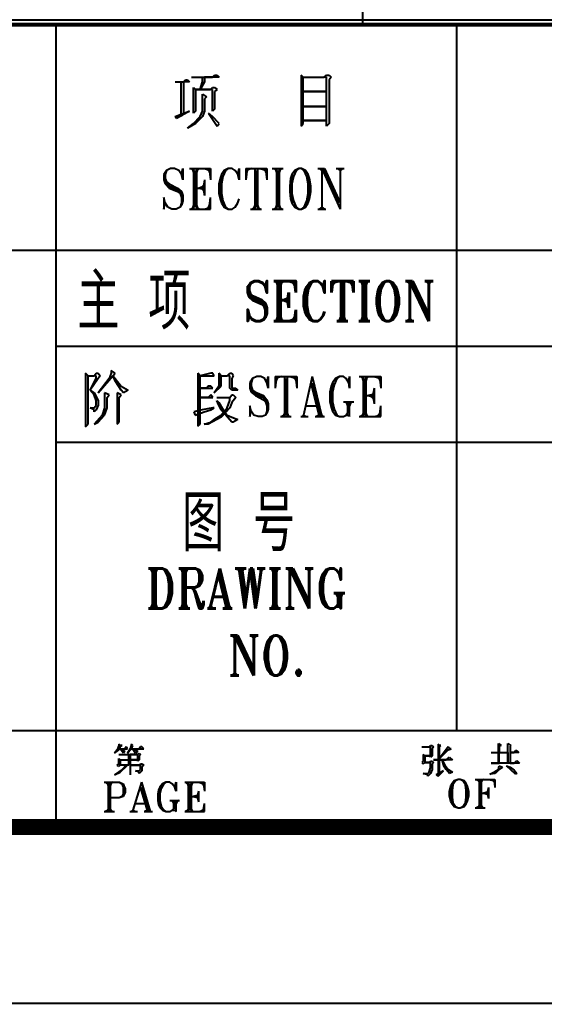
# Model space of a CAD drawing. Extents: x 0 to 1476, y -3 to 841.
# Drawn here: x 516.7 to 549.5, y 0 to 61.4 of the extents above; entities that cross this region are included whole.
import ezdxf

# ---------------------------------------------------------------- set-up
doc = ezdxf.new("R2010")
doc.units = 0
doc.header["$LTSCALE"] = 3
doc.header["$MEASUREMENT"] = 0
doc.layers.get('0').update_dxf_attribs({"linetype": 'CONTINUOUS'})
doc.layers.add('2', color=1, linetype='CONTINUOUS')
doc.layers.add('BORDER', color=7, linetype='CONTINUOUS')
doc.styles.add('HEAD', font='ROMANT.SHX', dxfattribs={"width": 0.8, "height": 3.5, "bigfont": 'hztxt.shx'})
doc.styles.add('HZTXT', font='romans', dxfattribs={"width": 0.75, "bigfont": 'HZTXT'})

msp = doc.modelspace()

# ---------------------------------------------------------------- linework, layer by layer
at = {"layer": '2'}
msp.add_line((538.10812, 409.85467), (538.10812, 61.01592), dxfattribs=at)
at = {"layer": 'BORDER'}
for p, q in [((403.56578, 61.39701), (582.99188, 61.39701)), ((582.99188, 61.14295), (403.81984, 61.14295)), ((582.99188, 61.01592), (403.94687, 61.01592)), ((518.99099, 11.00812), (518.99099, 61.01592)), ((543.99099, 17.02092), (543.99099, 61.01592)), ((527.43542, 57.81512), (528.74807, 57.81512)), ((528.11291, 57.51871), (528.11291, 57.81512)), ((529.1715, 57.81512), (528.23994, 57.81512)), ((528.23994, 57.81512), (528.23994, 57.51871)), ((528.74807, 57.81512), (528.8751, 57.94215)), ((528.8751, 57.94215), (529.04447, 57.94215)), ((529.04447, 57.94215), (529.1715, 57.81512)), ((534.28723, 57.94215), (534.28723, 54.76638)), ((534.41426, 57.81512), (534.28723, 57.94215)), ((534.41426, 54.93575), (534.41426, 57.81512)), ((534.41426, 57.81512), (535.72692, 57.81512)), ((535.72692, 57.81512), (535.85395, 57.94215)), ((535.85395, 57.81512), (535.72692, 57.81512)), ((535.85395, 57.94215), (536.02332, 57.94215)), ((535.85395, 56.9259), (535.85395, 57.81512)), ((536.02332, 57.94215), (536.15035, 57.81512)), ((536.15035, 57.81512), (536.02332, 57.64574)), ((526.41917, 57.51871), (526.92729, 57.51871)), ((526.80026, 55.35919), (526.80026, 57.51871)), ((526.92729, 57.51871), (527.05432, 57.64574)), ((526.92729, 57.51871), (526.92729, 55.5709)), ((527.30839, 57.51871), (526.92729, 57.51871)), ((527.05432, 57.64574), (527.18135, 57.64574)), ((527.18135, 57.64574), (527.30839, 57.51871)), ((527.56245, 55.5709), (527.56245, 57.17996)), ((527.56245, 57.17996), (527.68948, 57.05293)), ((527.98588, 57.05293), (528.11291, 57.51871)), ((528.23994, 57.51871), (527.98588, 57.05293)), ((528.62104, 57.05293), (528.74807, 57.17996)), ((528.74807, 57.17996), (528.8751, 57.17996)), ((528.8751, 57.17996), (529.04447, 57.05293)), ((536.02332, 57.64574), (536.02332, 54.93575)), ((527.68948, 57.05293), (528.62104, 57.05293)), ((527.98588, 57.05293), (527.68948, 57.05293)), ((527.68948, 57.05293), (527.68948, 55.69793)), ((528.74807, 57.05293), (527.98588, 57.05293)), ((528.11291, 56.75653), (528.36698, 56.58715)), ((528.11291, 55.69793), (528.11291, 56.75653)), ((528.36698, 56.58715), (528.23994, 56.46012)), ((528.74807, 55.69793), (528.74807, 57.05293)), ((529.04447, 57.05293), (528.8751, 56.9259)), ((528.8751, 56.9259), (528.8751, 55.82497)), ((534.41426, 56.9259), (535.85395, 56.9259)), ((535.85395, 56.9259), (534.41426, 56.9259)), ((535.85395, 55.99434), (535.85395, 56.9259)), ((528.23994, 56.46012), (528.23994, 55.69793)), ((534.41426, 55.99434), (535.85395, 55.99434)), ((535.85395, 55.99434), (534.41426, 55.99434)), ((535.85395, 55.10512), (535.85395, 55.99434)), ((526.41917, 55.35919), (526.92729, 55.5709)), ((526.50386, 55.23216), (526.41917, 55.35919)), ((527.30839, 55.69793), (526.50386, 55.23216)), ((526.92729, 55.5709), (526.80026, 55.35919)), ((526.92729, 55.5709), (527.30839, 55.69793)), ((527.68948, 55.69793), (527.56245, 55.5709)), ((527.56245, 54.93575), (527.98588, 55.35919)), ((528.11291, 55.35919), (527.68948, 54.93575)), ((527.98588, 55.35919), (528.11291, 55.69793)), ((528.23994, 55.69793), (528.11291, 55.35919)), ((528.49401, 55.5709), (529.04447, 54.76638)), ((528.74807, 55.35919), (528.49401, 55.5709)), ((528.8751, 55.82497), (528.74807, 55.69793)), ((529.1715, 54.93575), (528.74807, 55.35919)), ((527.18135, 54.63934), (527.56245, 54.93575)), ((527.68948, 54.93575), (527.18135, 54.63934)), ((529.04447, 54.76638), (529.1715, 54.93575)), ((534.28723, 54.76638), (534.41426, 54.93575)), ((534.41426, 55.10512), (535.85395, 55.10512)), ((535.85395, 55.10512), (534.41426, 55.10512)), ((535.85395, 54.76638), (535.85395, 55.10512)), ((536.02332, 54.93575), (535.85395, 54.76638)), ((525.87568, 51.99688), (525.70631, 51.74281)), ((525.70631, 51.74281), (525.70631, 51.40407)), ((525.87568, 51.99688), (525.79099, 51.74281)), ((525.79099, 51.74281), (525.79099, 51.48875)), ((526.12974, 52.12391), (525.87568, 51.99688)), ((526.3838, 52.12391), (526.12974, 52.12391)), ((526.63787, 51.99688), (526.3838, 52.12391)), ((526.80724, 51.74281), (526.63787, 51.99688)), ((526.80724, 51.74281), (526.89193, 52.12391)), ((526.89193, 51.40407), (526.80724, 51.74281)), ((526.89193, 52.12391), (526.89193, 51.40407)), ((527.31536, 52.12391), (528.62801, 52.12391)), ((527.40005, 52.12391), (527.56942, 51.99688)), ((527.48474, 52.12391), (527.56942, 51.86985)), ((527.56942, 52.12391), (527.56942, 49.58329)), ((527.65411, 51.99688), (527.65411, 49.71032)), ((527.90817, 52.12391), (527.7388, 51.99688)), ((527.82349, 52.12391), (527.7388, 51.86985)), ((527.7388, 52.12391), (527.7388, 49.58329)), ((528.24692, 52.12391), (528.62801, 51.99688)), ((528.37395, 52.12391), (528.62801, 51.86985)), ((528.45864, 52.12391), (528.62801, 51.74281)), ((528.54333, 52.12391), (528.62801, 51.40407)), ((528.62801, 52.12391), (528.62801, 51.40407)), ((529.30551, 51.74281), (529.22083, 51.48875)), ((529.47489, 51.99688), (529.30551, 51.74281)), ((529.3902, 51.74281), (529.30551, 51.48875)), ((529.3902, 51.61578), (529.30551, 51.15)), ((529.55957, 51.99688), (529.3902, 51.61578)), ((529.72895, 52.12391), (529.47489, 51.99688)), ((529.72895, 52.12391), (529.55957, 51.99688)), ((529.98301, 52.12391), (529.72895, 52.12391)), ((530.15238, 51.99688), (529.98301, 52.12391)), ((530.32176, 51.74281), (530.15238, 51.99688)), ((530.32176, 51.74281), (530.40645, 52.12391)), ((530.40645, 51.40407), (530.32176, 51.74281)), ((530.40645, 52.12391), (530.40645, 51.40407)), ((531.21097, 52.12391), (530.82988, 51.99688)), ((531.0416, 52.12391), (530.82988, 51.86985)), ((530.82988, 52.12391), (532.14253, 52.12391)), ((530.95691, 52.12391), (530.82988, 51.74281)), ((530.91457, 52.12391), (530.82988, 51.40407)), ((530.82988, 52.12391), (530.82988, 51.40407)), ((531.38035, 52.12391), (531.38035, 49.58329)), ((531.46504, 51.99688), (531.46504, 49.71032)), ((531.54972, 52.12391), (531.54972, 49.58329)), ((531.7191, 52.12391), (532.14253, 51.99688)), ((531.88847, 52.12391), (532.14253, 51.86985)), ((531.97316, 52.12391), (532.14253, 51.74281)), ((532.05785, 52.12391), (532.14253, 51.40407)), ((532.14253, 52.12391), (532.14253, 51.40407)), ((532.48128, 52.12391), (533.15878, 52.12391)), ((532.56597, 52.12391), (532.73534, 51.99688)), ((532.65066, 52.12391), (532.73534, 51.86985)), ((532.73534, 52.12391), (532.73534, 49.58329)), ((532.82003, 51.99688), (532.82003, 49.71032)), ((533.07409, 52.12391), (532.90472, 51.99688)), ((532.98941, 52.12391), (532.90472, 51.86985)), ((532.90472, 52.12391), (532.90472, 49.58329)), ((533.70925, 51.74281), (533.62456, 51.48875)), ((533.87862, 51.99688), (533.70925, 51.74281)), ((533.79393, 51.74281), (533.70925, 51.48875)), ((533.79393, 51.61578), (533.70925, 51.15)), ((533.96331, 51.99688), (533.79393, 51.61578)), ((534.13268, 52.12391), (533.87862, 51.99688)), ((534.13268, 52.12391), (533.96331, 51.99688)), ((534.30206, 52.12391), (534.13268, 52.12391)), ((534.47143, 51.99688), (534.30206, 52.12391)), ((534.55612, 51.99688), (534.30206, 52.12391)), ((534.64081, 51.61578), (534.47143, 51.99688)), ((534.72549, 51.74281), (534.55612, 51.99688)), ((534.72549, 51.48875), (534.64081, 51.74281)), ((534.72549, 51.15), (534.64081, 51.61578)), ((534.81018, 51.48875), (534.72549, 51.74281)), ((535.3183, 52.12391), (535.74174, 52.12391)), ((535.40299, 52.12391), (535.57237, 51.99688)), ((535.57237, 52.12391), (536.71564, 49.58329)), ((535.57237, 52.12391), (535.57237, 49.71032)), ((535.65705, 52.12391), (536.63096, 49.96438)), ((535.74174, 52.12391), (536.71564, 49.96438)), ((536.46158, 52.12391), (536.9697, 52.12391)), ((536.54627, 52.12391), (536.71564, 51.99688)), ((536.88502, 52.12391), (536.71564, 51.99688)), ((536.71564, 51.99688), (536.71564, 49.58329)), ((525.70631, 51.40407), (525.79099, 51.15)), ((525.79099, 51.48875), (525.87568, 51.27704)), ((525.79099, 51.40407), (525.87568, 51.15)), ((525.79099, 51.15), (526.04506, 50.89594)), ((525.87568, 51.27704), (526.04506, 51.15)), ((525.87568, 51.15), (526.04506, 51.02297)), ((526.04506, 51.15), (526.55318, 50.89594)), ((526.04506, 51.02297), (526.55318, 50.81126)), ((528.24692, 51.02297), (527.90817, 50.89594)), ((528.24692, 51.15), (528.07755, 50.89594)), ((528.24692, 51.40407), (528.16224, 50.89594)), ((528.24692, 51.40407), (528.24692, 50.43016)), ((529.22083, 51.48875), (529.13614, 51.15)), ((529.13614, 51.15), (529.13614, 50.55719)), ((529.30551, 51.48875), (529.22083, 51.15)), ((529.22083, 51.15), (529.22083, 50.55719)), ((529.30551, 51.15), (529.30551, 50.55719)), ((533.62456, 51.48875), (533.58222, 51.02297)), ((533.58222, 51.02297), (533.58222, 50.68422)), ((533.70925, 51.48875), (533.62456, 51.15)), ((533.62456, 51.15), (533.62456, 50.55719)), ((533.70925, 51.15), (533.70925, 50.55719)), ((534.81018, 51.15), (534.72549, 51.48875)), ((534.72549, 50.55719), (534.72549, 51.15)), ((534.89487, 51.02297), (534.81018, 51.48875)), ((534.81018, 50.55719), (534.81018, 51.15)), ((534.89487, 50.68422), (534.89487, 51.02297)), ((526.04506, 50.89594), (526.55318, 50.68422)), ((526.55318, 50.89594), (526.80724, 50.68422)), ((526.55318, 50.81126), (526.72255, 50.68422)), ((526.55318, 50.68422), (526.72255, 50.55719)), ((526.72255, 50.68422), (526.80724, 50.43016)), ((526.72255, 50.55719), (526.80724, 50.30313)), ((526.80724, 50.68422), (526.89193, 50.43016)), ((526.89193, 50.43016), (526.89193, 50.09141)), ((527.7388, 50.89594), (528.24692, 50.89594)), ((527.90817, 50.89594), (528.24692, 50.81126)), ((528.07755, 50.89594), (528.24692, 50.68422)), ((528.16224, 50.89594), (528.24692, 50.43016)), ((529.13614, 50.55719), (529.22083, 50.21845)), ((529.22083, 50.55719), (529.30551, 50.21845)), ((529.30551, 50.55719), (529.3902, 50.09141)), ((533.58222, 50.68422), (533.62456, 50.21845)), ((533.62456, 50.55719), (533.70925, 50.21845)), ((533.70925, 50.55719), (533.79393, 50.09141)), ((534.64081, 50.09141), (534.72549, 50.55719)), ((534.72549, 50.21845), (534.81018, 50.55719)), ((534.81018, 50.21845), (534.89487, 50.68422)), ((525.70631, 50.30313), (525.70631, 49.58329)), ((525.79099, 49.96438), (525.70631, 50.30313)), ((525.70631, 49.58329), (525.79099, 49.96438)), ((525.96037, 49.71032), (525.79099, 49.96438)), ((526.80724, 49.96438), (526.72255, 49.71032)), ((526.80724, 49.83735), (526.72255, 49.71032)), ((526.80724, 50.30313), (526.80724, 49.96438)), ((526.89193, 50.09141), (526.80724, 49.83735)), ((527.56942, 49.83735), (527.48474, 49.58329)), ((527.7388, 49.83735), (527.82349, 49.58329)), ((528.37395, 49.58329), (528.62801, 49.83735)), ((528.45864, 49.58329), (528.62801, 49.96438)), ((528.54333, 49.58329), (528.62801, 50.30313)), ((528.62801, 49.58329), (528.62801, 50.30313)), ((529.22083, 50.21845), (529.30551, 49.96438)), ((529.30551, 50.21845), (529.3902, 49.96438)), ((529.30551, 49.96438), (529.47489, 49.71032)), ((529.3902, 50.09141), (529.55957, 49.71032)), ((530.15238, 49.71032), (530.32176, 49.96438)), ((530.32176, 49.96438), (530.40645, 50.21845)), ((531.38035, 49.83735), (531.29566, 49.58329)), ((531.54972, 49.83735), (531.63441, 49.58329)), ((532.73534, 49.83735), (532.65066, 49.58329)), ((532.90472, 49.83735), (532.98941, 49.58329)), ((533.62456, 50.21845), (533.70925, 49.96438)), ((533.70925, 50.21845), (533.79393, 49.96438)), ((533.70925, 49.96438), (533.87862, 49.71032)), ((533.79393, 50.09141), (533.96331, 49.71032)), ((534.47143, 49.71032), (534.64081, 50.09141)), ((534.55612, 49.71032), (534.72549, 49.96438)), ((534.64081, 49.96438), (534.72549, 50.21845)), ((534.72549, 49.96438), (534.81018, 50.21845)), ((526.21443, 49.58329), (525.96037, 49.71032)), ((526.46849, 49.58329), (526.21443, 49.58329)), ((526.72255, 49.71032), (526.46849, 49.58329)), ((527.31536, 49.58329), (528.62801, 49.58329)), ((527.56942, 49.71032), (527.40005, 49.58329)), ((527.7388, 49.71032), (527.90817, 49.58329)), ((528.24692, 49.58329), (528.62801, 49.71032)), ((529.47489, 49.71032), (529.72895, 49.58329)), ((529.55957, 49.71032), (529.72895, 49.58329)), ((529.72895, 49.58329), (529.98301, 49.58329)), ((529.98301, 49.58329), (530.15238, 49.71032)), ((531.12629, 49.58329), (531.80379, 49.58329)), ((531.38035, 49.71032), (531.21097, 49.58329)), ((531.54972, 49.71032), (531.7191, 49.58329)), ((532.48128, 49.58329), (533.15878, 49.58329)), ((532.73534, 49.71032), (532.56597, 49.58329)), ((532.90472, 49.71032), (533.07409, 49.58329)), ((533.87862, 49.71032), (534.13268, 49.58329)), ((533.96331, 49.71032), (534.13268, 49.58329)), ((534.13268, 49.58329), (534.30206, 49.58329)), ((534.30206, 49.58329), (534.47143, 49.71032)), ((534.30206, 49.58329), (534.55612, 49.71032)), ((535.3183, 49.58329), (535.82643, 49.58329)), ((535.57237, 49.71032), (535.40299, 49.58329)), ((535.57237, 49.71032), (535.74174, 49.58329)), ((582.99188, 47.00019), (403.94687, 47.00019)), ((518.99099, 41.02974), (582.99188, 41.02974)), ((520.80966, 39.33599), (520.80966, 35.99085)), ((520.97904, 39.16662), (520.80966, 39.33599)), ((521.36013, 39.16662), (521.48716, 39.33599)), ((521.48716, 39.33599), (521.61419, 39.33599)), ((521.61419, 38.10803), (522.67278, 39.33599)), ((521.61419, 39.33599), (521.74122, 39.16662)), ((522.41872, 39.33599), (522.29169, 38.99725)), ((522.41872, 39.50537), (522.41872, 39.33599)), ((522.67278, 39.33599), (522.41872, 39.50537)), ((527.83972, 39.33599), (527.83972, 36.03319)), ((527.96676, 39.16662), (527.83972, 39.33599)), ((528.64425, 39.33599), (527.96676, 39.16662)), ((528.77128, 39.33599), (528.64425, 39.33599)), ((528.85597, 39.16662), (528.77128, 39.33599)), ((529.15238, 39.33599), (529.15238, 38.53147)), ((529.27941, 39.16662), (529.15238, 39.33599)), ((529.6605, 39.16662), (529.82987, 39.33599)), ((529.82987, 39.33599), (529.9569, 39.33599)), ((529.9569, 39.33599), (530.04159, 39.16662)), ((520.97904, 39.16662), (521.36013, 39.16662)), ((520.97904, 36.16022), (520.97904, 39.16662)), ((521.10607, 38.2774), (521.48716, 38.99725)), ((521.61419, 38.99725), (521.10607, 38.2774)), ((521.48716, 39.16662), (521.36013, 39.16662)), ((521.48716, 38.99725), (521.48716, 39.16662)), ((521.74122, 39.16662), (521.61419, 38.99725)), ((522.29169, 38.99725), (521.61419, 38.10803)), ((522.67278, 38.87021), (522.54575, 39.16662)), ((522.54575, 39.16662), (522.67278, 38.99725)), ((522.67278, 38.99725), (523.05388, 38.53147)), ((523.05388, 38.2774), (522.67278, 38.87021)), ((527.96676, 38.40444), (527.96676, 39.16662)), ((527.96676, 39.16662), (528.85597, 39.16662)), ((529.27941, 38.53147), (529.27941, 39.16662)), ((529.27941, 39.16662), (529.6605, 39.16662)), ((529.82987, 39.16662), (529.6605, 39.16662)), ((529.82987, 38.40444), (529.82987, 39.16662)), ((530.04159, 39.16662), (529.9569, 38.99725)), ((529.9569, 38.99725), (529.9569, 38.40444)), ((531.25235, 38.99725), (531.08298, 38.74318)), ((531.08298, 38.74318), (531.08298, 38.40444)), ((531.25235, 38.99725), (531.16767, 38.74318)), ((531.16767, 38.74318), (531.16767, 38.53147)), ((531.50642, 39.12428), (531.25235, 38.99725)), ((531.76048, 39.12428), (531.50642, 39.12428)), ((532.01454, 38.99725), (531.76048, 39.12428)), ((532.14157, 38.74318), (532.01454, 38.99725)), ((532.14157, 38.74318), (532.22626, 39.12428)), ((532.22626, 38.40444), (532.14157, 38.74318)), ((532.22626, 39.12428), (532.22626, 38.40444)), ((533.07313, 39.12428), (532.64969, 38.99725)), ((532.90376, 39.12428), (532.64969, 38.87021)), ((532.64969, 39.12428), (534.00469, 39.12428)), ((532.81907, 39.12428), (532.64969, 38.74318)), ((532.73438, 39.12428), (532.64969, 38.40444)), ((532.64969, 39.12428), (532.64969, 38.40444)), ((533.2425, 39.12428), (533.2425, 36.626)), ((533.32719, 38.99725), (533.32719, 36.71069)), ((533.41188, 39.12428), (533.41188, 36.626)), ((533.58125, 39.12428), (534.00469, 38.99725)), ((533.75063, 39.12428), (534.00469, 38.87021)), ((533.83531, 39.12428), (534.00469, 38.74318)), ((533.92, 39.12428), (534.00469, 38.40444)), ((534.00469, 39.12428), (534.00469, 38.40444)), ((534.97859, 39.12428), (534.42813, 36.71069)), ((534.8939, 38.74318), (535.40203, 36.626)), ((534.97859, 39.12428), (535.5714, 36.626)), ((534.97859, 38.74318), (535.48672, 36.626)), ((536.2489, 38.74318), (536.16421, 38.53147)), ((536.41827, 38.99725), (536.2489, 38.74318)), ((536.33359, 38.74318), (536.2489, 38.53147)), ((536.50296, 38.99725), (536.33359, 38.61615)), ((536.67234, 39.12428), (536.41827, 38.99725)), ((536.67234, 39.12428), (536.50296, 38.99725)), ((536.9264, 39.12428), (536.67234, 39.12428)), ((537.09577, 38.99725), (536.9264, 39.12428)), ((537.26515, 38.74318), (537.09577, 38.99725)), ((537.26515, 38.74318), (537.30749, 39.12428)), ((537.30749, 38.40444), (537.26515, 38.74318)), ((537.30749, 39.12428), (537.30749, 38.40444)), ((537.9003, 39.12428), (539.2553, 39.12428)), ((537.98499, 39.12428), (538.15436, 38.99725)), ((538.06968, 39.12428), (538.15436, 38.87021)), ((538.15436, 39.12428), (538.15436, 36.626)), ((538.23905, 38.99725), (538.23905, 36.71069)), ((538.49311, 39.12428), (538.32374, 38.99725)), ((538.40842, 39.12428), (538.32374, 38.87021)), ((538.32374, 39.12428), (538.32374, 36.626)), ((538.83186, 39.12428), (539.2553, 38.99725)), ((539.00123, 39.12428), (539.2553, 38.87021)), ((539.08592, 39.12428), (539.2553, 38.74318)), ((539.17061, 39.12428), (539.2553, 38.40444)), ((539.2553, 39.12428), (539.2553, 38.40444)), ((521.36013, 37.981), (521.10607, 38.2774)), ((521.10607, 38.2774), (521.36013, 38.10803)), ((521.36013, 38.10803), (521.61419, 37.64225)), ((521.99529, 38.10803), (521.99529, 37.17647)), ((522.29169, 37.981), (521.99529, 38.10803)), ((522.79981, 38.10803), (522.79981, 36.16022)), ((523.05388, 37.981), (522.79981, 38.10803)), ((523.05388, 38.53147), (523.47731, 38.2774)), ((523.18091, 38.10803), (523.05388, 38.2774)), ((523.47731, 38.2774), (523.18091, 38.10803)), ((528.39019, 38.40444), (527.96676, 38.40444)), ((527.96676, 38.40444), (528.77128, 38.40444)), ((527.96676, 37.81162), (527.96676, 38.40444)), ((528.47488, 38.53147), (528.39019, 38.40444)), ((528.64425, 38.53147), (528.47488, 38.53147)), ((528.77128, 38.40444), (528.64425, 38.53147)), ((528.85597, 38.10803), (529.27941, 38.53147)), ((529.15238, 38.53147), (528.85597, 38.10803)), ((529.9569, 38.2774), (529.82987, 38.40444)), ((529.9569, 38.40444), (530.21097, 38.40444)), ((530.338, 38.2774), (529.9569, 38.2774)), ((530.21097, 38.40444), (530.338, 38.2774)), ((531.08298, 38.40444), (531.16767, 38.15037)), ((531.16767, 38.53147), (531.25235, 38.2774)), ((531.16767, 38.40444), (531.25235, 38.15037)), ((531.16767, 38.15037), (531.42173, 37.93866)), ((531.25235, 38.2774), (531.42173, 38.15037)), ((531.25235, 38.15037), (531.42173, 38.02334)), ((531.42173, 38.15037), (531.92985, 37.93866)), ((536.16421, 38.53147), (536.07953, 38.15037)), ((536.07953, 38.15037), (536.07953, 37.55756)), ((536.2489, 38.53147), (536.16421, 38.15037)), ((536.16421, 38.15037), (536.16421, 37.55756)), ((536.33359, 38.61615), (536.2489, 38.15037)), ((536.2489, 38.15037), (536.2489, 37.55756)), ((538.83186, 38.15037), (538.66249, 37.93866)), ((538.83186, 38.40444), (538.74717, 37.93866)), ((538.83186, 38.40444), (538.83186, 37.43053)), ((521.48716, 37.64225), (521.36013, 37.981)), ((521.48716, 37.34585), (521.48716, 37.64225)), ((521.61419, 37.64225), (521.61419, 37.34585)), ((522.16466, 37.81162), (522.29169, 37.981)), ((522.16466, 37.17647), (522.16466, 37.81162)), ((522.92684, 37.81162), (523.05388, 37.981)), ((522.92684, 36.28725), (522.92684, 37.81162)), ((528.47488, 37.81162), (527.96676, 37.81162)), ((527.96676, 37.81162), (528.77128, 37.81162)), ((527.96676, 36.16022), (527.96676, 37.81162)), ((528.64425, 37.981), (528.47488, 37.81162)), ((528.77128, 37.81162), (528.64425, 37.981)), ((529.02535, 37.81162), (529.82987, 37.81162)), ((529.15238, 37.34585), (529.02535, 37.64225)), ((529.02535, 37.64225), (529.15238, 37.51522)), ((529.15238, 37.51522), (529.40644, 37.04944)), ((529.6605, 37.17647), (529.82987, 37.64225)), ((529.82987, 37.81162), (529.9569, 37.981)), ((529.82987, 37.64225), (529.82987, 37.81162)), ((529.9569, 37.51522), (529.82987, 37.17647)), ((529.9569, 37.981), (530.04159, 37.981)), ((530.21097, 37.81162), (529.9569, 37.51522)), ((530.04159, 37.981), (530.21097, 37.81162)), ((531.42173, 38.02334), (531.92985, 37.81162)), ((531.42173, 37.93866), (531.92985, 37.68459)), ((531.92985, 37.93866), (532.14157, 37.68459)), ((531.92985, 37.81162), (532.05688, 37.68459)), ((531.92985, 37.68459), (532.05688, 37.55756)), ((532.05688, 37.68459), (532.14157, 37.43053)), ((532.05688, 37.55756), (532.14157, 37.3035)), ((532.14157, 37.68459), (532.22626, 37.43053)), ((536.07953, 37.55756), (536.16421, 37.21881)), ((536.16421, 37.55756), (536.2489, 37.21881)), ((536.2489, 37.55756), (536.33359, 37.09178)), ((536.9264, 37.55756), (537.56155, 37.55756)), ((537.01108, 37.55756), (537.18046, 37.43053)), ((537.09577, 37.55756), (537.18046, 37.3035)), ((537.18046, 37.55756), (537.18046, 36.83772)), ((537.47686, 37.55756), (537.30749, 37.43053)), ((537.39218, 37.55756), (537.30749, 37.3035)), ((537.30749, 36.626), (537.30749, 37.55756)), ((538.32374, 37.93866), (538.83186, 37.93866)), ((538.83186, 38.02334), (538.49311, 37.93866)), ((538.49311, 37.93866), (538.83186, 37.81162)), ((538.66249, 37.93866), (538.83186, 37.68459)), ((538.74717, 37.93866), (538.83186, 37.43053)), ((521.10607, 37.17647), (521.36013, 37.17647)), ((521.36013, 37.04944), (521.10607, 37.17647)), ((521.36013, 37.17647), (521.48716, 37.34585)), ((521.36013, 36.92241), (521.36013, 37.04944)), ((521.48716, 37.04944), (521.36013, 36.92241)), ((521.61419, 37.34585), (521.48716, 37.04944)), ((521.99529, 37.17647), (521.86825, 36.71069)), ((521.99529, 36.71069), (522.16466, 37.17647)), ((528.09379, 37.04944), (527.58566, 36.92241)), ((527.58566, 36.92241), (527.67035, 36.71069)), ((527.67035, 36.71069), (528.22082, 36.92241)), ((528.77128, 37.17647), (528.09379, 37.04944)), ((528.22082, 36.92241), (528.64425, 37.04944)), ((528.64425, 37.04944), (528.85597, 37.17647)), ((528.85597, 37.17647), (528.77128, 37.17647)), ((529.27941, 37.04944), (529.15238, 37.34585)), ((529.27941, 36.71069), (529.6605, 37.17647)), ((529.82987, 37.17647), (529.27941, 36.58366)), ((529.9569, 36.28725), (529.27941, 37.04944)), ((529.40644, 37.04944), (529.6605, 36.71069)), ((531.08298, 37.3035), (531.08298, 36.626)), ((531.16767, 36.96475), (531.08298, 37.3035)), ((531.08298, 36.626), (531.16767, 36.96475)), ((531.33704, 36.71069), (531.16767, 36.96475)), ((532.14157, 36.96475), (532.05688, 36.71069)), ((532.14157, 37.3035), (532.14157, 36.96475)), ((532.22626, 37.09178), (532.14157, 36.83772)), ((532.22626, 37.43053), (532.22626, 37.09178)), ((534.5975, 37.3035), (535.31734, 37.3035)), ((536.16421, 37.21881), (536.2489, 36.96475)), ((536.2489, 37.21881), (536.33359, 36.96475)), ((536.2489, 36.96475), (536.41827, 36.71069)), ((536.33359, 37.09178), (536.50296, 36.71069)), ((537.26515, 37.43053), (537.26515, 36.83772)), ((539.08592, 36.626), (539.2553, 36.96475)), ((539.17061, 36.626), (539.2553, 37.3035)), ((539.2553, 36.626), (539.2553, 37.3035)), ((521.86825, 36.71069), (521.36013, 36.16022)), ((521.36013, 36.16022), (521.61419, 36.28725)), ((521.61419, 36.28725), (521.99529, 36.71069)), ((522.79981, 36.16022), (522.92684, 36.28725)), ((528.22082, 36.16022), (528.64425, 36.28725)), ((529.27941, 36.58366), (528.47488, 36.16022)), ((528.64425, 36.28725), (528.85597, 36.45663)), ((528.85597, 36.45663), (529.27941, 36.71069)), ((529.6605, 36.71069), (529.9569, 36.58366)), ((529.9569, 36.58366), (530.338, 36.45663)), ((530.04159, 36.28725), (529.9569, 36.28725)), ((530.338, 36.45663), (530.04159, 36.28725)), ((531.5911, 36.626), (531.33704, 36.71069)), ((531.84517, 36.626), (531.5911, 36.626)), ((532.05688, 36.71069), (531.84517, 36.626)), ((532.14157, 36.83772), (532.05688, 36.71069)), ((532.98844, 36.626), (533.66594, 36.626)), ((533.2425, 36.71069), (533.07313, 36.626)), ((533.2425, 36.83772), (533.15782, 36.626)), ((533.41188, 36.83772), (533.49657, 36.626)), ((533.41188, 36.71069), (533.58125, 36.626)), ((534.25875, 36.626), (534.72453, 36.626)), ((534.42813, 36.71069), (534.34344, 36.626)), ((534.42813, 36.71069), (534.5975, 36.626)), ((535.14797, 36.626), (535.74078, 36.626)), ((535.40203, 36.71069), (535.23265, 36.626)), ((535.40203, 36.83772), (535.31734, 36.626)), ((535.48672, 36.83772), (535.65609, 36.626)), ((536.41827, 36.71069), (536.67234, 36.626)), ((536.50296, 36.71069), (536.67234, 36.626)), ((536.67234, 36.626), (536.9264, 36.626)), ((536.9264, 36.626), (537.09577, 36.71069)), ((537.18046, 36.83772), (537.09577, 36.71069)), ((537.09577, 36.71069), (537.26515, 36.71069)), ((537.26515, 36.71069), (537.30749, 36.626)), ((537.9003, 36.626), (539.2553, 36.626)), ((538.15436, 36.71069), (537.98499, 36.626)), ((538.15436, 36.83772), (538.06968, 36.626)), ((538.32374, 36.83772), (538.40842, 36.626)), ((538.32374, 36.71069), (538.49311, 36.626)), ((538.83186, 36.626), (539.2553, 36.71069)), ((539.00123, 36.626), (539.2553, 36.83772)), ((520.80966, 35.99085), (520.97904, 36.16022)), ((527.83972, 36.03319), (527.96676, 36.16022)), ((528.47488, 36.16022), (528.22082, 36.16022)), ((582.99188, 35.01695), (518.99099, 35.01695)), ((582.99188, 17.02092), (403.94687, 17.02092)), ((522.88939, 16.08936), (522.80471, 15.83529)), ((522.88939, 16.17404), (522.88939, 16.08936)), ((522.97408, 16.08936), (522.88939, 16.17404)), ((523.10111, 16.08936), (522.97408, 16.08936)), ((522.97408, 16.00467), (523.10111, 16.08936)), ((522.97408, 15.87764), (522.97408, 16.00467)), ((523.35517, 16.00467), (523.27049, 15.87764)), ((523.43986, 15.87764), (523.35517, 16.00467)), ((523.69392, 16.17404), (523.60924, 15.87764)), ((523.77861, 16.08936), (523.69392, 16.17404)), ((523.69392, 15.87764), (523.77861, 16.08936)), ((524.24439, 16.00467), (524.1597, 15.87764)), ((524.32908, 16.00467), (524.24439, 16.00467)), ((524.45611, 15.87764), (524.32908, 16.00467)), ((541.81699, 16.00467), (542.28276, 16.00467)), ((542.28276, 16.00467), (542.36745, 16.08936)), ((542.36745, 16.00467), (542.28276, 16.00467)), ((542.36745, 16.08936), (542.45214, 16.08936)), ((542.36745, 15.4542), (542.36745, 16.00467)), ((542.45214, 16.08936), (542.53683, 16.00467)), ((542.53683, 16.00467), (542.45214, 15.87764)), ((542.83323, 16.17404), (542.83323, 15.20014)), ((542.91792, 16.08936), (542.83323, 16.17404)), ((543.00261, 16.08936), (542.91792, 16.08936)), ((542.91792, 16.00467), (543.00261, 16.08936)), ((543.46839, 16.00467), (542.91792, 15.28483)), ((542.91792, 15.28483), (542.91792, 16.00467)), ((543.55307, 15.87764), (543.46839, 16.00467)), ((546.60181, 16.21639), (546.77119, 16.08936)), ((546.60181, 15.66592), (546.60181, 16.21639)), ((546.77119, 16.08936), (546.64416, 16.04701)), ((546.64416, 16.04701), (546.64416, 15.66592)), ((547.19462, 16.21639), (547.364, 16.08936)), ((547.19462, 15.66592), (547.19462, 16.21639)), ((547.364, 16.08936), (547.32165, 16.04701)), ((547.32165, 16.04701), (547.32165, 15.66592)), ((522.80471, 15.83529), (522.63533, 15.62358)), ((522.63533, 15.62358), (522.80471, 15.75061)), ((522.80471, 15.75061), (522.97408, 15.87764)), ((522.88939, 15.53889), (524.07501, 15.53889)), ((522.97408, 15.87764), (523.43986, 15.87764)), ((523.1858, 15.62358), (522.97408, 15.87764)), ((522.97408, 15.87764), (523.27049, 15.75061)), ((523.27049, 15.75061), (523.1858, 15.62358)), ((523.43986, 15.62358), (523.69392, 15.87764)), ((523.60924, 15.87764), (523.43986, 15.62358)), ((523.52455, 14.86139), (523.52455, 15.53889)), ((523.60924, 15.53889), (523.60924, 15.20014)), ((524.07501, 15.53889), (523.60924, 15.53889)), ((523.69392, 15.87764), (523.77861, 15.87764)), ((523.77861, 15.87764), (524.45611, 15.87764)), ((523.94798, 15.62358), (523.77861, 15.87764)), ((523.77861, 15.87764), (524.07501, 15.75061)), ((524.07501, 15.75061), (523.94798, 15.62358)), ((524.07501, 15.53889), (524.1597, 15.62358)), ((524.07501, 15.11545), (524.07501, 15.53889)), ((524.1597, 15.62358), (524.24439, 15.53889)), ((524.24439, 15.53889), (524.1597, 15.4542)), ((524.1597, 15.4542), (524.1597, 15.20014)), ((541.90167, 15.53889), (541.90167, 15.11545)), ((542.0287, 15.4542), (541.90167, 15.53889)), ((542.0287, 15.4542), (542.36745, 15.4542)), ((542.0287, 15.03077), (542.0287, 15.4542)), ((542.28276, 15.4542), (542.0287, 15.4542)), ((542.36745, 15.36951), (542.28276, 15.4542)), ((542.45214, 15.4542), (542.36745, 15.36951)), ((542.45214, 15.87764), (542.45214, 15.4542)), ((542.91792, 15.28483), (543.46839, 15.83529)), ((543.34135, 15.20014), (543.55307, 15.36951)), ((543.46839, 15.83529), (543.63776, 15.87764)), ((543.63776, 15.87764), (543.55307, 15.87764)), ((543.55307, 15.36951), (543.72245, 15.20014)), ((546.13603, 15.66592), (546.60181, 15.66592)), ((546.60181, 15.66592), (546.60181, 14.98842)), ((546.60181, 14.98842), (546.60181, 15.66592)), ((546.64416, 15.66592), (547.19462, 15.66592)), ((546.64416, 14.98842), (546.64416, 15.66592)), ((547.19462, 15.66592), (547.19462, 14.98842)), ((547.19462, 14.98842), (547.19462, 15.66592)), ((547.32165, 15.66592), (547.32165, 14.98842)), ((547.87212, 15.66592), (547.32165, 15.66592)), ((547.32165, 15.66592), (547.57572, 15.66592)), ((547.57572, 15.66592), (547.6604, 15.79295)), ((547.6604, 15.79295), (547.74509, 15.79295)), ((547.74509, 15.79295), (547.87212, 15.66592)), ((522.80471, 14.86139), (522.88939, 14.94608)), ((522.88939, 14.7767), (522.80471, 14.86139)), ((522.88939, 15.28483), (522.97408, 15.20014)), ((522.88939, 14.94608), (522.88939, 15.28483)), ((522.97408, 14.86139), (522.88939, 14.7767)), ((522.97408, 15.20014), (523.52455, 15.20014)), ((522.97408, 14.86139), (522.97408, 15.20014)), ((522.97408, 15.20014), (522.97408, 14.86139)), ((523.43986, 14.86139), (522.97408, 14.86139)), ((522.97408, 14.43796), (523.43986, 14.86139)), ((523.35517, 14.86139), (523.10111, 14.60733)), ((523.52455, 14.86139), (523.35517, 14.86139)), ((523.52455, 15.20014), (523.52455, 14.86139)), ((523.60924, 15.20014), (523.60924, 14.86139)), ((524.07501, 15.20014), (523.60924, 15.20014)), ((523.60924, 15.20014), (524.07501, 15.20014)), ((523.60924, 14.86139), (523.60924, 14.26858)), ((524.24439, 14.86139), (523.60924, 14.86139)), ((523.60924, 14.86139), (524.1597, 14.86139)), ((524.1597, 15.20014), (524.07501, 15.11545)), ((524.1597, 14.86139), (524.24439, 14.94608)), ((524.24439, 14.94608), (524.32908, 14.94608)), ((524.24439, 14.60733), (524.24439, 14.86139)), ((524.32908, 14.94608), (524.45611, 14.86139)), ((524.45611, 14.86139), (524.32908, 14.7767)), ((524.32908, 14.7767), (524.32908, 14.52264)), ((541.90167, 15.11545), (541.81699, 15.03077)), ((541.81699, 15.03077), (541.90167, 14.94608)), ((541.90167, 14.94608), (542.0287, 15.03077)), ((542.36745, 15.03077), (542.0287, 15.03077)), ((542.0287, 15.03077), (542.28276, 15.03077)), ((542.28276, 15.03077), (542.36745, 15.11545)), ((542.36745, 15.11545), (542.45214, 15.11545)), ((542.36745, 14.69202), (542.36745, 15.03077)), ((542.45214, 15.11545), (542.53683, 15.03077)), ((542.53683, 15.03077), (542.45214, 14.94608)), ((542.45214, 14.94608), (542.45214, 14.60733)), ((542.53683, 15.20014), (542.83323, 15.20014)), ((542.83323, 15.20014), (542.53683, 15.20014)), ((542.83323, 15.20014), (542.83323, 14.26858)), ((542.91792, 15.20014), (542.91792, 15.28483)), ((543.08729, 15.20014), (542.91792, 15.20014)), ((542.91792, 15.20014), (543.34135, 15.20014)), ((542.91792, 14.35327), (542.91792, 15.20014)), ((543.17198, 14.86139), (543.08729, 15.20014)), ((543.08729, 15.20014), (543.17198, 15.03077)), ((543.72245, 15.20014), (543.08729, 15.20014)), ((543.17198, 15.03077), (543.25667, 14.86139)), ((543.34135, 14.60733), (543.17198, 14.86139)), ((543.25667, 14.86139), (543.46839, 14.60733)), ((547.19462, 14.98842), (546.13603, 14.98842)), ((546.13603, 14.98842), (546.60181, 14.98842)), ((546.60181, 14.98842), (546.64416, 14.98842)), ((546.60181, 14.60733), (546.64416, 14.81905)), ((546.64416, 14.81905), (546.85587, 14.73436)), ((547.6604, 14.31092), (547.10994, 14.81905)), ((547.10994, 14.81905), (547.32165, 14.73436)), ((547.91446, 14.98842), (547.19462, 14.98842)), ((547.32165, 14.98842), (547.57572, 14.98842)), ((547.57572, 14.98842), (547.74509, 15.1578)), ((547.74509, 15.1578), (547.91446, 14.98842)), ((523.10111, 14.60733), (522.63533, 14.26858)), ((522.63533, 14.26858), (522.97408, 14.43796)), ((523.94798, 14.52264), (524.1597, 14.52264)), ((524.1597, 14.43796), (523.94798, 14.52264)), ((524.1597, 14.52264), (524.24439, 14.60733)), ((524.32908, 14.52264), (524.1597, 14.35327)), ((524.1597, 14.35327), (524.1597, 14.43796)), ((541.90167, 14.35327), (542.19808, 14.35327)), ((542.19808, 14.26858), (541.90167, 14.35327)), ((542.19808, 14.35327), (542.28276, 14.43796)), ((542.36745, 14.35327), (542.19808, 14.18389)), ((542.19808, 14.18389), (542.19808, 14.26858)), ((542.28276, 14.43796), (542.36745, 14.69202)), ((542.45214, 14.60733), (542.36745, 14.35327)), ((543.17198, 14.52264), (542.7062, 14.26858)), ((542.7062, 14.26858), (542.91792, 14.35327)), ((542.7062, 14.26858), (542.83323, 14.18389)), ((542.83323, 14.26858), (542.7062, 14.26858)), ((542.83323, 14.18389), (543.17198, 14.52264)), ((543.55307, 14.35327), (543.34135, 14.60733)), ((543.46839, 14.60733), (543.72245, 14.43796)), ((543.72245, 14.43796), (543.55307, 14.35327)), ((546.05135, 14.31092), (546.39009, 14.4803)), ((546.39009, 14.35327), (546.05135, 14.31092)), ((546.39009, 14.4803), (546.60181, 14.60733)), ((546.64416, 14.60733), (546.39009, 14.35327)), ((546.85587, 14.73436), (546.64416, 14.60733)), ((547.32165, 14.73436), (547.57572, 14.56499)), ((547.57572, 14.56499), (547.74509, 14.35327)), ((547.74509, 14.35327), (547.6604, 14.31092)), ((521.98436, 13.79696), (522.91592, 13.79696)), ((522.06905, 13.79696), (522.23842, 13.71227)), ((522.15374, 13.79696), (522.23842, 13.58524)), ((522.23842, 13.79696), (522.23842, 11.97619)), ((522.32311, 13.71227), (522.32311, 12.06087)), ((522.53483, 13.79696), (522.36545, 13.71227)), ((522.45014, 13.79696), (522.36545, 13.58524)), ((522.36545, 13.79696), (522.36545, 11.97619)), ((522.91592, 13.79696), (523.0853, 13.71227)), ((522.91592, 13.79696), (523.16998, 13.71227)), ((523.0853, 13.71227), (523.16998, 13.50055)), ((523.16998, 13.71227), (523.21233, 13.58524)), ((523.16998, 13.58524), (523.21233, 13.41587)), ((523.21233, 13.58524), (523.29701, 13.41587)), ((524.31326, 13.79696), (523.76279, 12.06087)), ((524.31326, 13.79696), (524.86373, 11.97619)), ((525.62591, 13.71227), (525.45654, 13.50055)), ((525.7106, 13.71227), (525.54123, 13.41587)), ((525.83763, 13.79696), (525.62591, 13.71227)), ((525.83763, 13.79696), (525.7106, 13.71227)), ((526.09169, 13.79696), (525.83763, 13.79696)), ((526.21872, 13.71227), (526.09169, 13.79696)), ((526.3881, 13.50055), (526.21872, 13.71227)), ((526.3881, 13.50055), (526.47278, 13.79696)), ((526.47278, 13.79696), (526.47278, 13.24649)), ((527.02325, 13.79696), (528.25122, 13.79696)), ((527.06559, 13.79696), (527.23497, 13.71227)), ((527.15028, 13.79696), (527.23497, 13.58524)), ((527.23497, 13.79696), (527.23497, 11.97619)), ((527.31966, 13.71227), (527.31966, 12.06087)), ((527.53137, 13.79696), (527.40434, 13.71227)), ((527.48903, 13.79696), (527.40434, 13.58524)), ((527.40434, 13.79696), (527.40434, 11.97619)), ((527.87012, 13.79696), (528.25122, 13.71227)), ((527.99715, 13.79696), (528.25122, 13.58524)), ((528.08184, 13.79696), (528.25122, 13.50055)), ((528.16653, 13.79696), (528.25122, 13.24649)), ((528.25122, 13.79696), (528.25122, 13.24649)), ((543.61548, 13.5491), (543.53079, 13.21035)), ((543.70016, 13.71847), (543.61548, 13.5491)), ((543.70016, 13.5491), (543.61548, 13.29504)), ((543.8272, 13.88785), (543.70016, 13.71847)), ((543.74251, 13.71847), (543.70016, 13.5491)), ((543.74251, 13.63379), (543.70016, 13.29504)), ((543.91188, 13.88785), (543.74251, 13.63379)), ((544.08126, 13.97254), (543.8272, 13.88785)), ((544.08126, 13.97254), (543.91188, 13.88785)), ((544.20829, 13.97254), (544.08126, 13.97254)), ((544.37766, 13.88785), (544.20829, 13.97254)), ((544.46235, 13.88785), (544.20829, 13.97254)), ((544.54704, 13.63379), (544.37766, 13.88785)), ((544.58938, 13.71847), (544.46235, 13.88785)), ((544.58938, 13.5491), (544.54704, 13.71847)), ((544.58938, 13.29504), (544.54704, 13.63379)), ((544.67407, 13.5491), (544.58938, 13.71847)), ((544.67407, 13.29504), (544.58938, 13.5491)), ((544.75875, 13.21035), (544.67407, 13.5491)), ((545.13985, 13.97254), (546.36781, 13.97254)), ((545.22453, 13.97254), (545.39391, 13.88785)), ((545.30922, 13.97254), (545.39391, 13.80316)), ((545.39391, 13.97254), (545.39391, 12.1941)), ((545.4786, 13.88785), (545.4786, 12.27879)), ((545.69031, 13.97254), (545.52094, 13.88785)), ((545.60563, 13.97254), (545.52094, 13.80316)), ((545.52094, 13.97254), (545.52094, 12.1941)), ((545.98672, 13.97254), (546.36781, 13.88785)), ((546.15609, 13.97254), (546.36781, 13.80316)), ((546.24078, 13.97254), (546.36781, 13.71847)), ((546.32547, 13.97254), (546.36781, 13.46441)), ((546.36781, 13.97254), (546.36781, 13.46441)), ((523.0853, 12.90774), (522.91592, 12.82306)), ((523.16998, 12.90774), (522.91592, 12.82306)), ((523.16998, 13.07712), (523.0853, 12.90774)), ((523.16998, 13.50055), (523.16998, 13.07712)), ((523.21233, 13.16181), (523.16998, 12.99243)), ((523.21233, 12.99243), (523.16998, 12.90774)), ((523.21233, 13.41587), (523.21233, 13.16181)), ((523.29701, 13.16181), (523.21233, 12.99243)), ((523.29701, 13.41587), (523.29701, 13.16181)), ((524.22857, 13.50055), (524.69435, 11.97619)), ((524.31326, 13.50055), (524.77904, 11.97619)), ((525.37185, 13.33118), (525.32951, 13.07712)), ((525.32951, 13.07712), (525.32951, 12.65368)), ((525.45654, 13.50055), (525.37185, 13.33118)), ((525.45654, 13.33118), (525.37185, 13.07712)), ((525.37185, 13.07712), (525.37185, 12.65368)), ((525.54123, 13.50055), (525.45654, 13.33118)), ((525.54123, 13.41587), (525.45654, 13.07712)), ((525.45654, 13.07712), (525.45654, 12.65368)), ((526.47278, 13.24649), (526.3881, 13.50055)), ((527.40434, 12.90774), (527.87012, 12.90774)), ((527.87012, 12.99243), (527.53137, 12.90774)), ((527.53137, 12.90774), (527.87012, 12.82306)), ((527.87012, 13.07712), (527.70075, 12.90774)), ((527.70075, 12.90774), (527.87012, 12.73837)), ((527.87012, 13.24649), (527.78544, 12.90774)), ((527.78544, 12.90774), (527.87012, 12.569)), ((527.87012, 13.24649), (527.87012, 12.569)), ((543.53079, 13.21035), (543.53079, 12.95629)), ((543.53079, 12.95629), (543.61548, 12.61754)), ((543.61548, 13.29504), (543.61548, 12.8716)), ((543.70016, 13.29504), (543.70016, 12.8716)), ((544.58938, 12.8716), (544.58938, 13.29504)), ((544.67407, 12.8716), (544.67407, 13.29504)), ((544.67407, 12.61754), (544.75875, 12.95629)), ((544.75875, 12.95629), (544.75875, 13.21035)), ((545.52094, 13.12566), (545.98672, 13.12566)), ((545.98672, 13.21035), (545.69031, 13.12566)), ((545.69031, 13.12566), (545.98672, 13.04098)), ((545.98672, 13.29504), (545.85969, 13.12566)), ((545.85969, 13.12566), (545.98672, 12.95629)), ((545.98672, 13.46441), (545.90203, 13.12566)), ((545.90203, 13.12566), (545.98672, 12.78691)), ((545.98672, 13.46441), (545.98672, 12.78691)), ((522.91592, 12.82306), (522.36545, 12.82306)), ((523.93217, 12.48431), (524.60967, 12.48431)), ((525.32951, 12.65368), (525.37185, 12.39962)), ((525.37185, 12.65368), (525.45654, 12.39962)), ((525.37185, 12.39962), (525.45654, 12.23025)), ((525.45654, 12.65368), (525.54123, 12.31493)), ((525.45654, 12.39962), (525.54123, 12.23025)), ((525.54123, 12.31493), (525.7106, 12.06087)), ((526.09169, 12.65368), (526.6845, 12.65368)), ((526.17638, 12.65368), (526.30341, 12.569)), ((526.21872, 12.65368), (526.30341, 12.48431)), ((526.30341, 12.65368), (526.30341, 12.14556)), ((526.3881, 12.569), (526.3881, 12.14556)), ((526.64216, 12.65368), (526.47278, 12.569)), ((526.55747, 12.65368), (526.47278, 12.48431)), ((526.47278, 11.97619), (526.47278, 12.65368)), ((528.16653, 11.97619), (528.25122, 12.48431)), ((528.25122, 11.97619), (528.25122, 12.48431)), ((543.61548, 12.8716), (543.70016, 12.61754)), ((543.61548, 12.61754), (543.70016, 12.44817)), ((543.70016, 12.8716), (543.74251, 12.53285)), ((543.70016, 12.61754), (543.74251, 12.44817)), ((543.70016, 12.44817), (543.8272, 12.27879)), ((543.74251, 12.53285), (543.91188, 12.27879)), ((544.37766, 12.27879), (544.54704, 12.53285)), ((544.46235, 12.27879), (544.58938, 12.44817)), ((544.54704, 12.53285), (544.58938, 12.8716)), ((544.54704, 12.44817), (544.58938, 12.61754)), ((544.58938, 12.61754), (544.67407, 12.8716)), ((544.58938, 12.44817), (544.67407, 12.61754)), ((545.39391, 12.36348), (545.30922, 12.1941)), ((545.52094, 12.36348), (545.60563, 12.1941)), ((521.98436, 11.97619), (522.61952, 11.97619)), ((522.23842, 12.06087), (522.06905, 11.97619)), ((522.23842, 12.14556), (522.15374, 11.97619)), ((522.36545, 12.14556), (522.45014, 11.97619)), ((522.36545, 12.06087), (522.53483, 11.97619)), ((523.59342, 11.97619), (524.0592, 11.97619)), ((523.76279, 12.06087), (523.67811, 11.97619)), ((523.76279, 12.06087), (523.93217, 11.97619)), ((524.48264, 11.97619), (524.99076, 11.97619)), ((524.69435, 12.06087), (524.52498, 11.97619)), ((524.69435, 12.14556), (524.60967, 11.97619)), ((524.77904, 12.14556), (524.90607, 11.97619)), ((525.45654, 12.23025), (525.62591, 12.06087)), ((525.62591, 12.06087), (525.83763, 11.97619)), ((525.7106, 12.06087), (525.83763, 11.97619)), ((525.83763, 11.97619), (526.09169, 11.97619)), ((526.09169, 11.97619), (526.21872, 12.06087)), ((526.30341, 12.14556), (526.21872, 12.06087)), ((526.21872, 12.06087), (526.3881, 12.06087)), ((526.3881, 12.06087), (526.47278, 11.97619)), ((527.02325, 11.97619), (528.25122, 11.97619)), ((527.23497, 12.06087), (527.06559, 11.97619)), ((527.23497, 12.14556), (527.15028, 11.97619)), ((527.40434, 12.14556), (527.48903, 11.97619)), ((527.40434, 12.06087), (527.53137, 11.97619)), ((527.87012, 11.97619), (528.25122, 12.06087)), ((527.99715, 11.97619), (528.25122, 12.14556)), ((528.08184, 11.97619), (528.25122, 12.23025)), ((543.8272, 12.27879), (544.08126, 12.1941)), ((543.91188, 12.27879), (544.08126, 12.1941)), ((544.08126, 12.1941), (544.20829, 12.1941)), ((544.20829, 12.1941), (544.37766, 12.27879)), ((544.20829, 12.1941), (544.46235, 12.27879)), ((545.13985, 12.1941), (545.775, 12.1941)), ((545.39391, 12.27879), (545.22453, 12.1941)), ((545.52094, 12.27879), (545.69031, 12.1941)), ((0, 0), (594, 0))]:
    msp.add_line(p, q, dxfattribs=at)
at = {"layer": 'BORDER', "const_width": 1}
msp.add_lwpolyline([(24.99188, 11.00812), (582.99188, 11.00812), (582.99188, 831.00812), (24.99188, 831.00812)], close=True, dxfattribs=at)

# ---------------------------------------------------------------- texts
for s, height, style, width, p in [('主 项', 3.5, 'HZTXT', 0.75, (520.3126, 42.05274)), ('SECTION', 2.5, 'HEAD', 0.8, (530.68529, 42.58789)), ('图 号', 3.5, 'HZTXT', 0.75, (526.84904, 28.22482)), ('DRAWING', 2.5, 'HEAD', 0.8, (524.58444, 24.65397)), ('NO.', 2.5, 'HEAD', 0.8, (529.70796, 20.4619))]:
    msp.add_text(s, height=height, dxfattribs=dict(style=style, width=width)).set_placement(p)

doc.saveas('drawing.dxf')
